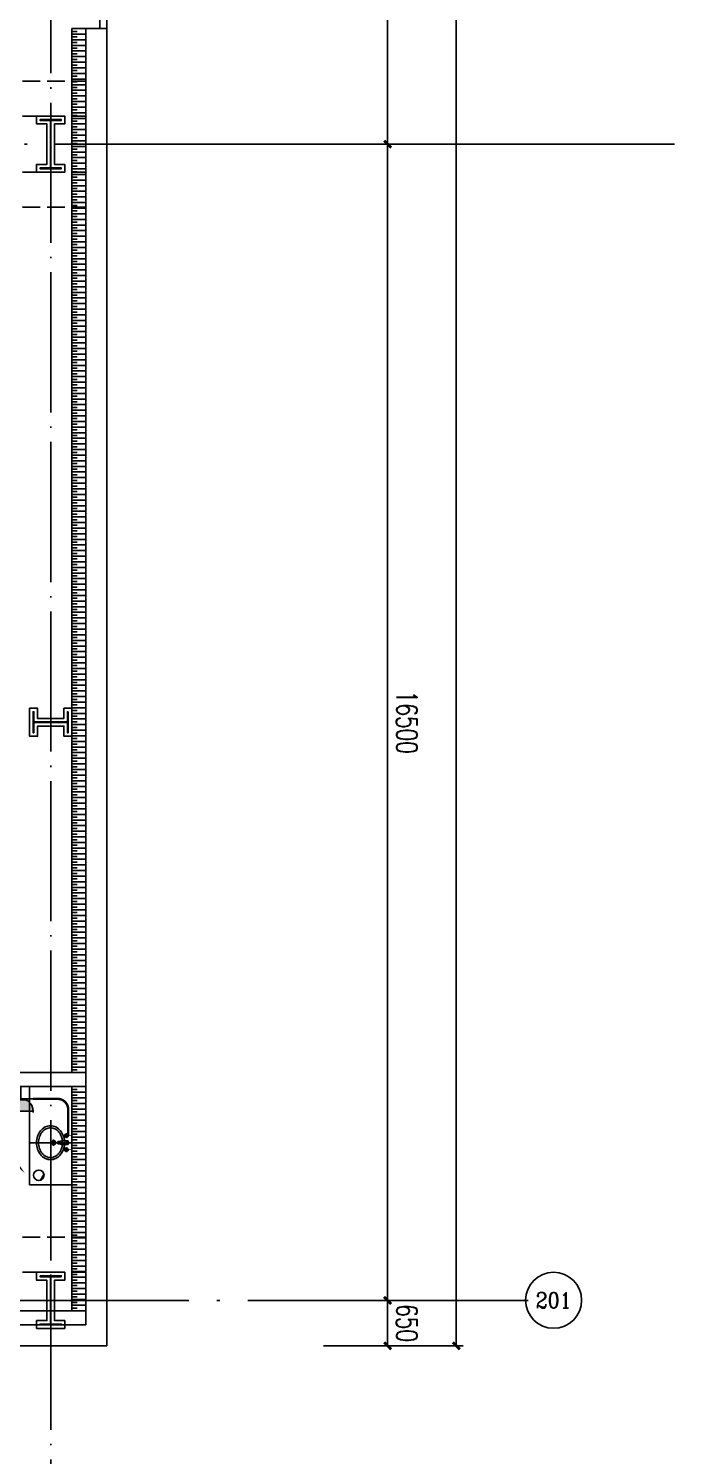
# Model space of a CAD drawing. Extents: x -1396510 to 1250330, y -1892470 to 1623980.
# Drawn here: x -129170 to -119950, y -801343 to -780980 of the extents above; entities that cross this region are included whole.
import ezdxf
from ezdxf.enums import TextEntityAlignment as Align

# ---------------------------------------------------------------- set-up
doc = ezdxf.new("R2010")
doc.units = 0
doc.header["$LTSCALE"] = 1000
doc.header["$MEASUREMENT"] = 0
for name, pattern in [('10平面$1$DOTE', [2.4200000000000004, 2, -0.2, 0.02, -0.2]), ('DASH', [0.35, 0.25, -0.1]), ('DOTE', [2.4200000000000004, 2, -0.2, 0.02, -0.2])]:
    doc.linetypes.add(name, pattern=pattern)
doc.layers.get('Defpoints').update_dxf_attribs({"color": 210})
for name, color, linetype in [('10平面$1$A-AXIS-DOTE', 14, '10平面$1$DOTE'), ('99平面图例外参$0$A-HATCH-2', 251, 'Continuous'), ('A-AXIS-D', 1, 'Continuous'), ('A-AXIS-DOTE', 14, 'DOTE'), ('A-AXIS-DP', 126, 'Continuous'), ('A-AXIS-SYMB', 3, 'Continuous'), ('A-HATCH-2', 251, 'Continuous'), ('A-HRAIL', 173, 'Continuous'), ('A-LIN-V', 9, 'Continuous'), ('A-TEXT', 61, 'Continuous'), ('A-WC', 223, 'Continuous'), ('A-WINDOW', 140, 'Continuous'), ('AS-COLN', 6, 'Continuous'), ('AS-WALL', 40, 'Continuous'), ('CURTWALL', 4, 'Continuous'), ('EQUIP-插座', 3, 'Continuous'), ('WIRE-照明', 1, 'Continuous'), ('建-门', 4, 'Continuous')]:
    doc.layers.add(name, color=color, linetype=linetype)
doc.layers.add('A-云线2', color=3, linetype='Continuous', plot=False)
doc.styles.add('_TCH_AXIS', font='COMPLEX', dxfattribs={"bigfont": 'GBCBIG'})
doc.styles.add('_TCH_DIM_T3', font='SIMPLEX', dxfattribs={"width": 0.7058823529411765, "bigfont": 'GBCBIG'})
doc.styles.add('_TCH_WINDOW', font='SIMPLEX', dxfattribs={"height": 3.5, "bigfont": 'GBCBIG'})
doc.styles.add('_TEL_ATTDEF', font='GBENOR', dxfattribs={"width": 0.8, "height": 3, "bigfont": 'GBCBIG'})
doc.styles.add('_TEL_DIM', font='SIMPLEX', dxfattribs={"width": 0.8, "height": 3.5, "bigfont": 'HZTXT'})
doc.styles.add('A-DIM_T3', font='SIMPLEX', dxfattribs={"width": 0.7058823529411765, "bigfont": 'GBCBIG'})
doc.dimstyles.new('_TCH_ARCH&&100', dxfattribs={"dimtxt": 297.5, "dimasz": 100, "dimexe": 100, "dimexo": 100, "dimgap": 126.25, "dimtad": 1, "dimdec": 0, "dimzin": 0, "dimdsep": 46, "dimtxsty": '_TCH_DIM_T3', "dimblk": 'ARCHTICK', "dimcen": 0.09, "dimclrt": 7, "dimazin": 2, "dimtfac": 1, "dimtdec": 0, "dimtix": 1, "dimtmove": 2, "dimatfit": 3, "dimfxl": 0, "dimtolj": 1, "dimtzin": 0, "dimarcsym": 0})
doc.dimstyles.new('A-DIM&&100', dxfattribs={"dimtxt": 297.5, "dimasz": 100, "dimexe": 100, "dimexo": 100, "dimgap": 126.25, "dimtad": 1, "dimdec": 0, "dimzin": 0, "dimdsep": 46, "dimtxsty": 'A-DIM_T3', "dimblk": 'ARCHTICK', "dimcen": 0.09, "dimclrt": 7, "dimazin": 2, "dimtfac": 1, "dimtdec": 0, "dimtix": 1, "dimtmove": 2, "dimatfit": 3, "dimfxl": 0, "dimtolj": 1, "dimtzin": 0, "dimarcsym": 0})

# ---------------------------------------------------------------- blocks, each defined once
blk = doc.blocks.new('_ArchTick')
at = {"color": 0, "linetype": 'ByBlock', "const_width": 0.4}
blk.add_lwpolyline([(-0.5, -0.5), (0.5, 0.5)], dxfattribs=at)
blk = doc.blocks.new('*D555')
at = {"layer": 'A-AXIS-D', "color": 0, "lineweight": -2, "transparency": 16777216}
for p, q in [((160194.1845321636, -49499.99999999977), (161210.0007330689, -49499.99999999977)), ((161110.0007330689, -49499.99999999977), (161110.0007330689, -65999.99999999953)), ((160194.1845321634, -65999.99999999953), (161210.0007330689, -65999.99999999953))]:
    blk.add_line(p, q, dxfattribs=at)
at = {"layer": 'Defpoints', "color": 0, "transparency": 16777216}
for p in [(160094.1845321636, -49499.99999999977), (160094.1845321634, -65999.99999999953), (161110.0007330689, -65999.99999999953)]:
    blk.add_point(p, dxfattribs=at)
at = {"layer": 'A-AXIS-D', "color": 0, "lineweight": -2, "transparency": 16777216, "xscale": 100, "yscale": 100, "zscale": 100}
for p, rotation in [((161110.0007330689, -49499.99999999977), 90), ((161110.0007330689, -65999.99999999953), 270)]:
    blk.add_blockref('_ArchTick', p, dxfattribs=dict(at, rotation=rotation))
at = {"layer": 'A-AXIS-D', "color": 7, "transparency": 16777216, "insert": (161385.0007330689, -57749.99999999965), "char_height": 297.5, "attachment_point": 5, "rotation": 270, "style": 'A-DIM_T3'}
blk.add_mtext('\\A1;16500', dxfattribs=at)
blk = doc.blocks.new('*D556')
at = {"layer": 'A-AXIS-D', "color": 0, "lineweight": -2, "transparency": 16777216}
for p, q in [((160194.1845321634, -65999.99999999953), (161210.0007330687, -65999.99999999953)), ((161110.0007330687, -65999.99999999953), (161110.0007330687, -82499.99999999953)), ((160194.1845321631, -82499.99999999953), (161210.0007330687, -82499.99999999953))]:
    blk.add_line(p, q, dxfattribs=at)
at = {"layer": 'Defpoints', "color": 0, "transparency": 16777216}
for p in [(160094.1845321634, -65999.99999999953), (160094.1845321631, -82499.99999999953), (161110.0007330687, -82499.99999999953)]:
    blk.add_point(p, dxfattribs=at)
at = {"layer": 'A-AXIS-D', "color": 0, "lineweight": -2, "transparency": 16777216, "xscale": 100, "yscale": 100, "zscale": 100}
for p, rotation in [((161110.0007330687, -65999.99999999953), 90), ((161110.0007330687, -82499.99999999953), 270)]:
    blk.add_blockref('_ArchTick', p, dxfattribs=dict(at, rotation=rotation))
at = {"layer": 'A-AXIS-D', "color": 7, "transparency": 16777216, "insert": (161385.0007330687, -74249.99999999953), "char_height": 297.5, "attachment_point": 5, "rotation": 270, "style": 'A-DIM_T3'}
blk.add_mtext('\\A1;16500', dxfattribs=at)
blk = doc.blocks.new('*D557')
at = {"layer": 'A-AXIS-D', "color": 0, "lineweight": -2, "transparency": 16777216}
for p, q in [((160194.1845321631, -82499.99999999953), (161210.0007330686, -82499.99999999953)), ((161110.0007330686, -82499.99999999953), (161110.0007330686, -83149.99999608798)), ((160194.1845321631, -83149.99999608798), (161210.0007330686, -83149.99999608798))]:
    blk.add_line(p, q, dxfattribs=at)
at = {"layer": 'Defpoints', "color": 0, "transparency": 16777216}
for p in [(160094.1845321631, -82499.99999999953), (160094.1845321631, -83149.99999608798), (161110.0007330686, -83149.99999608798)]:
    blk.add_point(p, dxfattribs=at)
at = {"layer": 'A-AXIS-D', "color": 0, "lineweight": -2, "transparency": 16777216, "xscale": 100, "yscale": 100, "zscale": 100}
for p, rotation in [((161110.0007330686, -82499.99999999953), 90), ((161110.0007330686, -83149.99999608798), 270)]:
    blk.add_blockref('_ArchTick', p, dxfattribs=dict(at, rotation=rotation))
at = {"layer": 'A-AXIS-D', "color": 7, "transparency": 16777216, "insert": (161385.0007330686, -82824.99999804376), "char_height": 297.5, "attachment_point": 5, "rotation": 270, "style": 'A-DIM_T3'}
blk.add_mtext('\\A1;650', dxfattribs=at)
blk = doc.blocks.new('清洁间')
at = {"layer": 'A-AXIS-DOTE', "color": 0, "linetype": 'DASH'}
blk.add_lwpolyline([(2044570.960510334, 1694019.783519612), (2045330.960510334, 1694019.783519612)], dxfattribs=at)
at = {"layer": 'A-WC', "color": 0}
for points in [[(2045106.132982434, 1693769.783519275), (2045106.132982434, 1694269.783519275), (2044606.132982434, 1694269.783519275), (2044606.132982434, 1693769.783519275)], [(2045056.132982434, 1693819.783519275), (2045056.132982434, 1694219.783519275), (2044656.132982434, 1694219.783519275), (2044656.132982434, 1693819.783519275)]]:
    blk.add_lwpolyline(points, close=True, dxfattribs=at)
for points in [[(2044827.848711186, 1694048.067790522), (2044656.132982434, 1694219.783519275)], [(2044884.417253681, 1694048.067790522), (2045056.132982434, 1694219.783519275)], [(2044656.132982434, 1693819.783519275), (2044827.848711186, 1693991.499248027)], [(2045056.132982434, 1693819.783519275), (2044884.417253681, 1693991.499248027)]]:
    blk.add_lwpolyline(points, dxfattribs=at)
blk.add_circle((2044856.132982434, 1694019.783519275), 40.00000000000001, dxfattribs=at)
blk = doc.blocks.new('厕卫')
at = {"layer": 'A-AXIS-DOTE', "color": 0, "linetype": 'DASH'}
blk.add_line((50, -823.114372253418), (50, 271.885627746582), dxfattribs=at)
at = {"layer": 'A-WC', "color": 0}
for p, q in [((-59.78343963623047, -40), (-59.78343963623047, -469.6564288139343)), ((149.7834396362305, -30), (-49.78343963623047, -30)), ((159.7834396362305, -469.6564288139343), (159.7834396362305, -40)), ((189.7834396362305, -469.6564288139343), (-89.78343963623047, -469.6564288139343)), ((350, -1097.23339176178), (-169.6152420043945, -1397.23339176178))]:
    blk.add_line(p, q, dxfattribs=at)
blk.add_lwpolyline([(-400, 202.7666082382202), (-400, -1097.23339176178), (500, -1097.23339176178), (500, 202.7666082382202)], close=True, dxfattribs=at)
blk.add_lwpolyline([(189.7834396362305, -40, 0.4142135623730951), (149.7834396362305, 0), (-49.78343963623047, 0, 0.4142135623730951), (-89.78343963623047, -40), (-89.78343963623047, -479.6564288139343, 0.4142135623730951), (20.21656036376953, -589.6564288139343), (79.78343963623047, -589.6564288139343, 0.4142135623730903), (189.7834396362305, -479.6564288139343)], format="xyb", close=True, dxfattribs=at)
blk.add_circle((50, -358.6146011352539), 20, dxfattribs=at)
for centre, radius, start, end in [((-49.78343963623047, -40), 10, 90, 180), ((149.7834396362305, -40), 10, 0, 90), ((350, -1097.23339176178), 599.9999999999995, 180, 209.9998831151044)]:
    blk.add_arc(centre, radius, start, end, dxfattribs=at)
for p in [(50, 0), (50, -358.6146011352539)]:
    blk.add_point(p, dxfattribs=at)
blk = doc.blocks.new('$lvtry$00000224')
at = {"color": 0}
for p, q in [((-362.5000001189765, -1.369509844441253e-06), (-362.5000001189765, -300.0000013695098)), ((-337.5000001189765, -1.369509845972061e-06), (-362.5000001189765, -1.369509844441253e-06)), ((-337.5000001189765, -1.369509845972061e-06), (-337.5000001189765, -300.0000013695098)), ((337.4999998810235, -1.369509844441253e-06), (337.4999998810235, -300.0000013695098)), ((362.4999998810235, -1.369509845972061e-06), (337.4999998810235, -1.369509844441253e-06)), ((362.4999998810235, -1.369509845972061e-06), (362.4999998810235, -300.0000013695098)), ((-337.5000001189765, -300.0000013695098), (-362.5000001189765, -300.0000013695098)), ((362.4999998810235, -300.0000013695098), (337.4999998810235, -300.0000013695098))]:
    blk.add_line(p, q, dxfattribs=at)
at = {"color": 0, "elevation": 1e-08}
blk.add_lwpolyline([(-205, -130.6921668672003), (-205, 0), (205, 0), (205, -130.6921668676659, 0.2680681872429386), (50.76696929242462, -263.4628327437676, -0.3177651244820785), (-5.727633833885193e-08, -299.6467267489061, -0.3177651238976431), (-50.76696929195896, -263.4628327442333, 0.2680681872434905)], format="xyb", close=True, dxfattribs=at)
at = {"color": 0}
blk.add_circle((0, -181.622158779297, 1e-08), 20, dxfattribs=at)
for centre, radius, start, end in [((-152.1659696591087, -115.0054347957484, 1e-08), 10, 114.1083874687021, 248.1393961379835), ((5.09339536074549, -466.4251228258945, 1e-08), 395.0016948295107, 66.66751465096227, 114.1083874687021), ((-242.8073158459738, -340.9316236418672, 1e-08), 233.4306809856922, 19.26394190434416, 68.13939613798351), ((242.8073158459738, -340.9316236418672, 1e-08), 233.4306809856917, 110.4941076083355, 160.7360580956559), ((157.579544424545, -112.9081085743383, 1e-08), 10, 290.4941076083355, 66.66751465096227), ((0.2095041857101023, -256, 1e-08), 23.99999999999859, 199.2639419043441, 269.499839251993), ((-0.2095041857101023, -256, 1e-08), 24.00000000000079, 270.500160748007, 340.7360580956558)]:
    blk.add_arc(centre, radius, start, end, dxfattribs=at)
blk.add_point((0, -181.622158779297, 1e-08), dxfattribs=at)
at = {"layer": 'A-AXIS-DOTE', "color": 0}
blk.add_lwpolyline([(-1.327134668827057e-07, 152.6724720913917), (-1.327134668827057e-07, -367.3275279086083)], dxfattribs=at)
blk = doc.blocks.new('小便器')
at = {"layer": 'A-WC', "color": 8, "xscale": -1, "rotation": 89.99999999999999}
blk.add_blockref('$lvtry$00000224', (2044606.132980346, 1695653.609367371), dxfattribs=at)
blk = doc.blocks.new('45345')
at = {"layer": 'A-WC'}
h = blk.add_hatch(dxfattribs=at)
h.set_pattern_fill('ANSI31', color=0, scale=10, angle=7.69694232914171e-13)
h.set_pattern_definition([(30.00000000072439, (40598742844.53468, 3385776346.450553), (-7.937500000173811, 13.74815328497761), [])])
edge = h.paths.add_edge_path()
edge.add_arc((40598742441.34776, 3385774511.717568), 50, 0, 360)
at = {"layer": 'A-WC', "color": 0}
blk.add_circle((40598742441.34776, 3385774511.717568), 50, dxfattribs=at)
blk = doc.blocks.new('343243')
at = {"layer": '10平面$1$A-AXIS-DOTE', "color": 0}
blk.add_lwpolyline([(-137039.1845359175, 783549.9999155595), (-137039.1845291465, 784209.9999155595)], dxfattribs=at)
at = {"layer": 'A-WC', "color": 0}
for p, q in [((-137084.2437445717, 783874.9999160218), (-136994.125320595, 783874.9999150973)), ((-137070.6291553337, 783706.5430113167), (-137055.8879810546, 783814.2154559261)), ((-137064.1845347106, 783667.647857158), (-137055.8879810546, 783814.2154559261)), ((-137056.3608064828, 783804.1132499352), (-137022.0082601383, 783804.1132495828)), ((-137055.8879810546, 783814.2154559261), (-137022.4810853592, 783814.2154555834)), ((-137039.1845330456, 783829.9407035712), (-137039.1845321211, 783920.0591275479)), ((-137014.1845347106, 783667.6478566449), (-137022.4810853592, 783814.2154555834)), ((-137007.7399132893, 783706.5430106715), (-137022.4810853592, 783814.2154555834)), ((-137175.6989661359, 783693.99991696), (-137102.6701027446, 783693.9999162109)), ((-137139.1845348148, 783657.4854848898), (-137139.1845340656, 783730.5143482811)), ((-137064.1845347106, 783667.647857158), (-137070.6291553337, 783706.5430113167)), ((-137064.1845347106, 783667.647857158), (-137014.1845347106, 783667.6478566449)), ((-137063.069927619, 783687.3385976467), (-137015.2991413982, 783687.3385971566)), ((-137014.1845347106, 783667.6478566449), (-137007.7399132893, 783706.5430106715)), ((-136975.6989661359, 783693.9999149082), (-136902.6701027446, 783693.9999141591)), ((-136939.1845348148, 783657.485482838), (-136939.1845340656, 783730.5143462293))]:
    blk.add_line(p, q, dxfattribs=at)
for points in [[(-137068.5861527328, 783721.4655052931, -0.05503366445282638), (-137132.052788923, 783734.964308203, -0.0888493983857469), (-137208.3990421116, 783776.3516643569, -0.1049875008758899), (-137263.2745701811, 783843.1668952166, -0.1201703710503755), (-137282.0112499413, 783919.9999180507, -0.120170371050088), (-137263.2745686047, 783996.8329405003, -0.1049875008761855), (-137208.3990391642, 784063.6481702342, -0.08884939838595049), (-137132.0527851261, 784105.0355248217, -0.08005155327522542), (-137039.1845300698, 784119.9999155595, -0.08005155327514211)], [(-137064.5138742414, 783751.2102306456, -0.05606644776381915), (-137122.6293239315, 783763.445851482, -0.08884939838590888), (-137189.6757487428, 783799.7917643017, -0.1049875008761085), (-137236.6424184022, 783856.9773438561, -0.1201703710500949), (-137252.0112499413, 783919.9999177429, -0.1201703710501435), (-137236.642417109, 783983.0224913144, -0.1049875008761313), (-137189.6757462764, 784040.2080699052, -0.08884939838588762), (-137122.6293207193, 784076.5539813492, -0.08005155327528395), (-137039.1845303776, 784089.9999155595, -0.08005155327526944)], [(-137039.1845300698, 784119.9999155595, -0.08005155327514211), (-136946.3162753206, 784105.0355229162, -0.08884939838606445), (-136869.9700221316, 784063.6481667622, -0.1049875008760499), (-136815.0944940622, 783996.8329359024, -0.120170371050193), (-136796.357814302, 783919.9999130684, -0.1201703710501875), (-136815.0944956387, 783843.1668906187, -0.1049875008760622), (-136869.9700250791, 783776.3516608849, -0.08884939838584911), (-136946.316279117, 783734.9643062975, -0.05503366445274368), (-137009.7829155841, 783721.4655046898, -0.0800515532754416)], [(-137039.1845303776, 784089.9999155595, -0.08005155327526944), (-136955.7397403118, 784076.5539796371, -0.0888493983858896), (-136888.6933155005, 784040.2080668174, -0.1049875008761153), (-136841.7266458411, 783983.022487263, -0.1201703710501367), (-136826.357814302, 783919.9999133762, -0.1201703710501367), (-136841.7266471343, 783856.9773398046, -0.1049875008761155), (-136888.6933179669, 783799.7917612139, -0.08884939838591054), (-136955.7397435241, 783763.4458497699, -0.05606644776380701), (-137013.8551934652, 783751.2102301259, -0.08005155327530532)]]:
    blk.add_lwpolyline(points, format="xyb", dxfattribs=at)
for centre, radius in [((-137039.1845325833, 783874.9999155595), 30), ((-137039.1845325833, 783874.9999155595), 20), ((-137139.1845344402, 783693.9999165855), 25), ((-137139.1845344402, 783693.9999165855), 15), ((-136939.1845344402, 783693.9999145336), 25), ((-136939.1845344402, 783693.9999145336), 15)]:
    blk.add_circle(centre, radius, dxfattribs=at)
for centre, start, end in [((-137040.368334685, 783694.7285667062), 80.52522821089455, 279.4747706136177), ((-137038.0007341804, 783694.7285666818), 260.5252282108945, 99.47477061338024)]:
    blk.add_arc(centre, 7.191400878313289, start, end, dxfattribs=at)
blk = doc.blocks.new('*U14')
at = {"color": 0}
blk.add_lwpolyline([(500, 0), (499.9999999999999, 1000), (459.9999999999999, 1000), (460, 0)], close=True, dxfattribs=at)
blk.add_arc((500, 0), 1000, 90, 180, dxfattribs=at)
blk = doc.blocks.new('*U13')
at = {"color": 0, "xscale": 0.001, "yscale": 0.001, "zscale": 0.001}
blk.add_blockref('*U14', (0, 0), dxfattribs=at)
blk = doc.blocks.new('*U16')
at = {"color": 0}
blk.add_lwpolyline([(400, 0), (399.9999999999999, 800), (359.9999999999999, 800), (360, 0)], close=True, dxfattribs=at)
blk.add_arc((400, 0), 800, 90, 180, dxfattribs=at)
blk = doc.blocks.new('*U15')
at = {"color": 0, "xscale": 0.00125, "yscale": 0.00125, "zscale": 0.00125}
blk.add_blockref('*U16', (0, 0), dxfattribs=at)
blk = doc.blocks.new('G$CA7A27C8F')
at = {"layer": 'A-AXIS-DOTE', "color": 8}
blk.add_lwpolyline([(2222.231308657676, -4362.886692044791), (1702.231308657676, -4362.886692044907)], dxfattribs=at)
at = {"layer": 'A-AXIS-SYMB', "color": 8}
for points in [[(-426.2496871948242, 1047.113311767578, 0, 0, 0), (103.7503128051758, 1517.113311767578, 0, 64.00000000000001, 0), (-75.81472563242, 1357.876390888955, 0, 0, 0)], [(1309.565780897043, -1862.886688232422, 0, 0, 0), (1839.565780897043, -1392.886688232422, 0, 64.00000000000001, 0), (1660.000742459447, -1552.123609111045, 0, 0, 0)], [(363.7503128051758, -3082.886688232422, 0, 0, 0), (979.5657808970427, -3472.886688232422, 0, 64.00000000000001, 0), (776.8067526002984, -3344.478057509405, 0, 0, 0)]]:
    blk.add_lwpolyline(points, format="xyseb", dxfattribs=at)
at = {"layer": 'A-LIN-V', "color": 8}
blk.add_line((2069.565788269159, 2187.11330986247), (-1130.434211730841, 2187.113309860972), dxfattribs=at)
at = {"layer": 'A-WC', "color": 8}
for p, q in [((1469.585966636543, -3912.886690138839), (1469.560478822328, -2412.883340159431)), ((2069.558835196891, -4700.386692031054), (1769.558835196891, -4700.38669203117)), ((1769.558835196891, -4700.38669203117), (1769.558835196891, -4725.38669203117)), ((2069.558835196891, -4725.386692031054), (1769.558835196891, -4725.38669203117))]:
    blk.add_line(p, q, dxfattribs=at)
at = {"layer": 'A-WC'}
blk.add_line((2069.558835196891, -4700.386692031054), (2069.558835196891, -4725.386692031054), dxfattribs=at)
at = {"layer": 'A-WC', "color": 8}
blk.add_lwpolyline([(-1130.434211730957, 1587.113309862791), (269.5657882689266, 1587.132366135484), (269.5657882688101, 2187.113309861859), (269.5657882688101, 2187.113309861859)], dxfattribs=at)
at = {"layer": 'A-WC', "color": 8, "elevation": 1e-08}
blk.add_lwpolyline([(1938.866669699084, -4567.886691912077), (2069.558836566284, -4567.886691912077), (2069.558836566168, -4157.886691912077), (1938.866669698502, -4157.886691912077, -0.2680681872429386), (1806.096003822517, -4312.119722619769, 0.3177651244820785), (1769.912109817378, -4362.88669196947, 0.3177651238976431), (1806.096003822051, -4413.653661204153, -0.2680681872434905)], format="xyb", close=True, dxfattribs=at)
at = {"layer": 'A-WC', "color": 8}
blk.add_circle((1887.936677786987, -4362.886691912077, 1e-08), 20, dxfattribs=at)
for centre, radius, start, end in [((1728.627212924301, -4120.07937606622, 1e-08), 233.4306809856917, 289.2639419035189, 339.5058923854243), ((1956.650727991946, -4205.307147487532, 1e-08), 10, 23.3324853471615, 159.5058923854243), ((1603.13371374039, -4357.793296551448, 1e-08), 395.0016948295107, 335.8916125320589, 23.3324853471615), ((1813.558836566284, -4363.096196097904, 1e-08), 24.00000000000079, 109.263941903519, 179.4998392519348), ((1813.558836566284, -4362.677187726484, 1e-08), 23.99999999999859, 180.5001607480652, 250.736058096481), ((1728.627212924417, -4605.694007758168, 1e-08), 233.4306809856922, 21.86060386124268, 70.73605809648107), ((1954.553401770536, -4515.052661571186, 1e-08), 10, 201.8606038612427, 335.8916125320589)]:
    blk.add_arc(centre, radius, start, end, dxfattribs=at)
blk.add_point((1887.936677786987, -4362.886691912077, 1e-08), dxfattribs=at)
at = {"layer": 'AS-WALL'}
for p, q in [((-1330.434211730957, 2387.113311745796), (-1330.434211730595, -562.8866901398068)), ((-1130.434211730957, 2387.113311745808), (-1330.434211730957, 2387.113311745796)), ((-1130.434211730957, 2387.113311745808), (-1130.43421173062, -362.8866901397342)), ((2069.565788269043, 2387.113311745106), (2069.565788269156, -362.8866901385288)), ((2269.565788269043, 2387.11331174511), (2069.565788269043, 2387.113311745106)), ((2269.565788269043, 2387.11331174511), (2269.565788269159, -462.8866901386064)), ((-830.4342117309935, -362.8866901396251), (-1130.43421173062, -362.8866901397342)), ((-830.4342117309205, -562.8866901396248), (-830.4342117309935, -362.8866901396251)), ((369.5657882692394, -362.8866901391885), (169.5657882690066, -362.8866901392612)), ((169.5657882690066, -362.8866901392612), (169.5657882690793, -562.886690139261)), ((2069.565788269156, -362.8866901385288), (369.565788269237, -362.8866901391885)), ((-1330.434211730595, -562.8866901398068), (-830.4342117309205, -562.8866901396248)), ((169.5657882690793, -562.886690139261), (269.5657882692759, -562.8866901392246)), ((269.5657882692759, -562.8866901392246), (269.5657882692759, -1012.886690139072)), ((469.5657882692756, -1012.886690139072), (469.5657882692756, -562.8866901391494)), ((2069.565788269166, -562.8866901385286), (469.5657882692756, -562.8866901391494)), ((2069.565788269166, -562.8866901385286), (2069.565788269269, -2212.886690138645)), ((2269.565788269159, -462.8866901384899), (2269.565788269276, -2312.886690138606)), ((269.5657882692759, -1012.886690139072), (469.5657882692756, -1012.886690139072)), ((469.5657882692757, -1812.886690139072), (269.5657882692759, -1812.886690139072)), ((269.5657882692759, -1812.886690139072), (269.5657882692759, -2212.886690139341)), ((469.5657882692757, -2212.886690139266), (469.5657882692757, -1812.886690139072)), ((-1330.434211730724, -2212.886690139923), (-1330.434211730724, -3962.886692041531)), ((-830.4342117307602, -2212.886690139741), (-1330.434211730724, -2212.886690139923)), ((-830.4342117306874, -2412.886690139741), (-830.4342117307602, -2212.886690139741)), ((269.5657882692759, -2212.886690139341), (169.5657882692395, -2212.886690139378)), ((169.5657882692395, -2212.886690139378), (169.5657882693123, -2412.886690139378)), ((2069.565788269269, -2212.886690138645), (469.5657882692757, -2212.886690139266)), ((-1130.434211730724, -2412.886690139851), (-1130.434211730724, -3912.886692041497)), ((-1130.434211730724, -2412.886690139851), (-830.4342117306874, -2412.886690139741)), ((169.5657882693123, -2412.886690139378), (369.5657882693122, -2412.886690139305)), ((2069.565788269167, -2412.886690138645), (369.5657882693146, -2412.886690139305)), ((2069.565788269167, -2412.886690138645), (2069.565788269273, -3912.886692041564)), ((2269.565788269159, -2312.886690138606), (2269.565788269276, -3962.886692041531)), ((-1330.434211730724, -3962.886692041531), (-1330.434211730724, -7212.886692047624)), ((169.5657882678611, -3912.886692041036), (-1130.434211730724, -3912.886692041497)), ((169.5657882678965, -4012.886692041036), (-1130.434211730724, -4012.886692041496)), ((-1130.434211730724, -4012.886692041496), (-1130.434211730724, -7012.886692047547)), ((169.5657882678965, -4012.886692041036), (169.5657882678611, -3912.886692041036)), ((2069.565788269273, -3912.886692041564), (1469.567178525713, -3912.886692041764)), ((1469.567178525746, -4012.886692041764), (1469.567178525713, -3912.886692041764)), ((2069.565788269278, -4012.886692041563), (1469.567178525746, -4012.886692041764)), ((2069.565788269278, -4012.886692041563), (2069.565788269389, -7012.886692046342)), ((2269.565788269276, -3962.886692041531), (2269.565788269396, -7212.886692046269)), ((2069.565788269389, -7012.886692046342), (-1130.434211730724, -7012.886692047547)), ((2269.565788269396, -7212.886692046269), (-1330.434211730724, -7212.886692047624))]:
    blk.add_line(p, q, dxfattribs=at)
at = {"layer": '建-门'}
for p, q in [((169.5657882690066, -362.8866901392612), (-830.4342117309934, -362.8866901396249)), ((469.5657882692758, -1012.886690139072), (469.5657882692756, -1812.886690139072)), ((169.5657882693122, -2412.886690139378), (-830.4342117306878, -2412.886690139741))]:
    blk.add_line(p, q, dxfattribs=at)
at = {"color": 8}
for name, p, rotation in [('厕卫', (1865.893075353233, 1037.293541909545), 270), ('厕卫', (1865.893075353117, 137.2935419095447), 270), ('厕卫', (-927.667603493901, -4512.886692039785), 90), ('小便器', (2046675.691816469, 1690590.722675994), 180), ('厕卫', (-927.6676034936681, -5412.886692039785), 90), ('小便器', (2046675.69181647, 1689890.722675993), 180), ('厕卫', (-927.6676034934353, -6312.886692039669), 90), ('小便器', (2046675.69181647, 1689190.722675993), 180)]:
    blk.add_blockref(name, p, dxfattribs=dict(at, rotation=rotation))
at = {"layer": 'A-HRAIL', "color": 8, "rotation": 180}
blk.add_blockref('清洁间', (2046675.698791505, 1693206.896848202), dxfattribs=at)
at = {"layer": 'A-LIN-V', "color": 8, "xscale": -1.5, "yscale": 1.5, "zscale": 1.5}
for p in [(60898113796.5004, -5078660050.292404), (60898115621.07091, -5078662966.917957), (60898115231.50041, -5078665547.58466)]:
    blk.add_blockref('45345', p, dxfattribs=at)
at = {"layer": 'A-WINDOW', "color": 8}
for p, rotation in [((-137369.6187464414, 785804.7611686691), 180), ((785699.5722886986, 133876.2995207682), 90)]:
    blk.add_blockref('343243', p, dxfattribs=dict(at, rotation=rotation))
at = {"layer": '建-门'}
for name, p, xscale, yscale, zscale, rotation in [('*U13', (-330.434211730957, -462.8866901394431), 1000, -1000, 199.9999999999999, 180.0000000000208), ('*U15', (369.5657882692758, -1412.886690139072), 800, -800, 199.9999999999998, 270), ('*U13', (-330.4342117307242, -2312.88669013956), 1000, 1000, 200, 180.0000000000208)]:
    blk.add_blockref(name, p, dxfattribs=dict(at, xscale=xscale, yscale=yscale, zscale=zscale, rotation=rotation))
at = {"layer": 'A-TEXT', "color": 8, "style": '_TCH_WINDOW'}
for s, p in [('女卫', (-371.5466664809501, 733.3325865268707)), ('清洁间', (1027.988727568183, -1514.808425423806)), ('男卫', (191.0177637401503, -2836.155645797728))]:
    blk.add_text(s, height=231.4893617021278, dxfattribs=at).set_placement(p)
blk = doc.blocks.new('nt66')
at = {"layer": 'A-HATCH-2', "color": 8}
blk.add_lwpolyline([(-195839.9992261842, 766869.9996079458), (-195439.9992261842, 766869.9996079458), (-195439.9992261842, 766757.9996079458), (-195585.9992261842, 766757.9996079458), (-195585.9992261842, 766181.9996079458), (-195439.9992261842, 766181.9996079458), (-195439.9992261842, 766069.9996079458), (-195839.9992261842, 766069.9996079458), (-195839.9992261842, 766181.9996079458), (-195693.9992261842, 766181.9996079458), (-195693.9992261842, 766757.9996079458), (-195839.9992261842, 766757.9996079458)], close=True, dxfattribs=at)
at = {"layer": 'AS-COLN'}
blk.add_lwpolyline([(-195789.9992261842, 766819.9996079458), (-195489.9992261842, 766819.9996079458), (-195489.9992261842, 766807.9996079458), (-195635.9992261842, 766807.9996079458), (-195635.9992261842, 766131.9996079458), (-195489.9992261842, 766131.9996079458), (-195489.9992261842, 766119.9996079458), (-195789.9992261842, 766119.9996079458), (-195789.9992261842, 766131.9996079458), (-195643.9992261842, 766131.9996079458), (-195643.9992261842, 766807.9996079458), (-195789.9992261842, 766807.9996079458)], close=True, dxfattribs=at)
blk = doc.blocks.new('342343243')
at = {"layer": 'A-AXIS-DP', "color": 5}
blk.add_lwpolyline([(-155704.1845301406, 832069.9999961851), (-155404.1845301406, 832069.9999961851), (-155404.1845301406, 832057.9999961851), (-155550.1845301406, 832057.9999961851), (-155550.1845301406, 831581.9999961851), (-155404.1845301406, 831581.9999961851), (-155404.1845301406, 831569.9999961851), (-155704.1845301406, 831569.9999961851), (-155704.1845301406, 831581.9999961851), (-155558.1845301406, 831581.9999961851), (-155558.1845301406, 832057.9999961851), (-155704.1845301406, 832057.9999961851), (-155704.1845301406, 832069.9999961851)], close=True, dxfattribs=at)
at = {"layer": 'A-HATCH-2'}
blk.add_lwpolyline([(-155754.1845301406, 832119.9999961851), (-155354.1845301406, 832119.9999961851), (-155354.1845301406, 832007.9999961851), (-155500.1845301406, 832007.9999961851), (-155500.1845301406, 831631.9999961851), (-155354.1845301406, 831631.9999961851), (-155354.1845301406, 831519.9999961851), (-155754.1845301406, 831519.9999961851), (-155754.1845301406, 831631.9999961851), (-155608.1845301406, 831631.9999961851), (-155608.1845301406, 832007.9999961851), (-155754.1845301406, 832007.9999961851)], close=True, dxfattribs=at)
blk = doc.blocks.new('33333')
for p in [(66785.81547572014, -109900.0000038168), (66785.81547572005, -126400.0000038166)]:
    blk.add_blockref('nt66', p)
at = {"layer": 'A-AXIS-DP', "rotation": 270}
blk.add_blockref('342343243', (-960674.1845280936, 492765.8154660432), dxfattribs=at)
blk = doc.blocks.new('w42343')
at = {"layer": 'A-HATCH-2', "color": 8, "linetype": 'DASH'}
for p, q in [((-263654.1845247769, 657470.0003759356), (-128354.1845264263, 657470.0003949691)), ((-263654.1845247769, 656970.0003759356), (-128354.184526356, 656970.0003949691)), ((-263654.1845247769, 656169.9996164318), (-128354.184526356, 656169.9995973982)), ((-263654.1845247769, 655669.9996164318), (-128354.1845264263, 655669.9995973982)), ((-263654.1845247769, 640970.0003759358), (-128354.1845264263, 640970.0003949694)), ((-263654.1845247769, 640470.0003759358), (-128354.184526356, 640470.0003949694))]:
    blk.add_line(p, q, dxfattribs=at)
blk = doc.blocks.new('*D5786')
at = {"layer": 'A-AXIS-D', "color": 0, "lineweight": -2, "transparency": 16777216}
for p, q in [((160294.1845321635, 650.0000030361114), (162189.6748818062, 650.0000030361108)), ((162089.6748818062, 650.0000030361108), (162089.6748818062, -83149.99999608798)), ((160294.1845321631, -83149.99999608798), (162189.6748818062, -83149.99999608798))]:
    blk.add_line(p, q, dxfattribs=at)
at = {"layer": 'Defpoints', "color": 0, "transparency": 16777216}
for p in [(160194.1845321635, 650.0000030361114), (160194.1845321631, -83149.99999608798), (162089.6748818062, -83149.99999608798)]:
    blk.add_point(p, dxfattribs=at)
at = {"layer": 'A-AXIS-D', "color": 0, "lineweight": -2, "transparency": 16777216, "xscale": 100, "yscale": 100, "zscale": 100}
for p, rotation in [((162089.6748818062, 650.0000030361108), 90), ((162089.6748818062, -83149.99999608798), 270)]:
    blk.add_blockref('_ArchTick', p, dxfattribs=dict(at, rotation=rotation))
at = {"layer": 'A-AXIS-D', "color": 7, "transparency": 16777216, "insert": (162364.6748818062, -41249.99999652594), "char_height": 297.5, "attachment_point": 5, "rotation": 270.00000000000153, "style": '_TCH_DIM_T3'}
blk.add_mtext('\\A1;83800', dxfattribs=at)
blk = doc.blocks.new('99平面图例外参$0$$LinePat$填挖边坡')
at = {"color": 0}
for p, q in [((0, 0), (0, -1500)), ((300, 0), (300, -600))]:
    blk.add_line(p, q, dxfattribs=at)
at = {"layer": 'Defpoints', "color": 0}
blk.add_point((600, 0), dxfattribs=at)
blk = doc.blocks.new('$equip$00001764')
for p, q in [((-0.5, 1.049999999999272), (-0.5, 1)), ((-0.5, 1), (0.5, 1)), ((0.5, 1.049999999999272), (0.5, 1)), ((0.5, 0.5), (-0.5, 0.5)), ((0, 0.5), (0, 0))]:
    blk.add_line(p, q)
blk.add_arc((0, 1), 0.500000000000025, 180, 0)
for p in [(-0.5, 0.5), (0, 0), (0.5, 0.5)]:
    blk.add_point(p)
for points in [[(0.4330127018911298, 0.75), (-0.4330127018911298, 0.75), (0.5, 1), (-0.5, 1)], [(0.25, 0.5669872981052322), (-0.25, 0.5669872981052322), (0.4330127018911298, 0.75), (-0.4330127018911298, 0.75)], [(0, 0.5), (0, 0.5), (0.25, 0.5669872981052322), (-0.25, 0.5669872981052322)]]:
    blk.add_solid(points)
at = {"color": 7, "style": '_TEL_DIM'}
blk.add_attdef('$TEXT$', text='', height=0.4, dxfattribs=at).set_placement((0.3030595533709857, 0.2110205339395179), align=Align.MIDDLE_CENTER)
at = {"color": 7, "style": '_TEL_DIM', "flags": 1}
blk.add_attdef('A', text='', height=2e-05, dxfattribs=at).set_placement((0, 0), align=Align.MIDDLE_CENTER)
blk = doc.blocks.new('世赫2#厂房一层0821')
at = {"layer": 'A-AXIS-D'}
blk.add_circle((163479.2820549889, -82498.86731303495), 400, dxfattribs=at)
at = {"layer": 'A-AXIS-DOTE', "color": 8}
blk.add_line((156300.0000002569, -89188.86730921874), (156300.0000002572, 6366.132690781262), dxfattribs=at)
at = {"layer": 'A-AXIS-DOTE', "color": 8, "ltscale": 2}
for p, q in [((165204.1845321656, -65999.99999999988), (-11095.81546783436, -65999.9999999993)), ((163114.1845321656, -82500), (-11095.81546783436, -82499.99999999907))]:
    blk.add_line(p, q, dxfattribs=at)
at = {"layer": 'A-LIN-V'}
for p, q in [((156600.0000029327, -79250.00000051386), (156600.0000029451, -64349.99999998033)), ((156800.0000059222, -64349.99999998033), (156600.0000029451, -64349.99999998033)), ((156600.0000029301, -82650.00001941225), (156599.9999980881, -79450.00000051397))]:
    blk.add_line(p, q, dxfattribs=at)
at = {"layer": 'AS-WALL'}
for p, q in [((156800.0000059222, -64349.99999998031), (156800.0000034941, -82850.0000014637)), ((157100.0000059222, -64350), (156800.0000059222, -64349.99999998031)), ((157100.0000059222, -64350), (157100.000003494, -82850.00000149837)), ((156800.0000034941, -82850.0000014637), (151750.0000109359, -82850.00000090533)), ((157100.0000155409, -82850.00000149687), (157100.000003494, -82850.00000149837)), ((157100.0000155076, -83150.00000149687), (157100.0000155409, -82850.00000149687)), ((151750.0000109028, -83150.00000090501), (156950.0000034578, -83150.00000148022)), ((157100.0000155076, -83150.00000149687), (156950.0000034578, -83150.00000148022))]:
    blk.add_line(p, q, dxfattribs=at)
at = {"layer": 'CURTWALL'}
for p, q in [((157000.0000155088, -41399.99999994948), (157000.0000094029, -64349.99999998731)), ((157100.0000155088, -41399.99999994948), (157100.0000094029, -64349.99999998731)), ((157100.0000094029, -64349.99999998731), (156800.0000094029, -64349.9999999607))]:
    blk.add_line(p, q, dxfattribs=at)
at = {"color": 8, "rotation": 270}
blk.add_blockref('G$CA7A27C8F', (154412.8866882271, -80580.43421224481), dxfattribs=at)
at = {"layer": '99平面图例外参$0$A-HATCH-2', "color": 203, "yscale": 0.1333333333333333, "zscale": 0.1333333333333333}
for p, xscale, rotation in [((156600.0000033875, -64349.99999998033), -0.1335125448076481, 89.99999999825124), ((156600.0000033851, -64430.10752686491), -0.1335125448076481, 89.99999999825124), ((156600.0000033826, -64510.2150537495), -0.1335125448076481, 89.99999999825124), ((156600.0000033802, -64590.32258063409), -0.1335125448076481, 89.99999999825124), ((156600.0000033777, -64670.43010751868), -0.1335125448076481, 89.99999999825124), ((156600.0000033753, -64750.53763440327), -0.1335125448076481, 89.99999999825124), ((156600.0000033728, -64830.64516128786), -0.1335125448076481, 89.99999999825124), ((156600.0000033704, -64910.75268817245), -0.1335125448076481, 89.99999999825124), ((156600.000003368, -64990.86021505704), -0.1335125448076481, 89.99999999825124), ((156600.0000033655, -65070.96774194163), -0.1335125448076481, 89.99999999825124), ((156600.0000033631, -65151.07526882621), -0.1335125448076481, 89.99999999825124), ((156600.0000033606, -65231.1827957108), -0.1335125448076481, 89.99999999825124), ((156600.0000033582, -65311.29032259539), -0.1335125448076481, 89.99999999825124), ((156600.0000033557, -65391.39784947998), -0.1335125448076481, 89.99999999825124), ((156600.0000033533, -65471.50537636457), -0.1335125448076481, 89.99999999825124), ((156600.0000033508, -65551.61290324916), -0.1335125448076481, 89.99999999825124), ((156600.0000033484, -65631.72043013375), -0.1335125448076481, 89.99999999825124), ((156600.000003346, -65711.82795701834), -0.1335125448076481, 89.99999999825124), ((156600.0000033435, -65791.93548390293), -0.1335125448076481, 89.99999999825124), ((156600.0000033411, -65872.04301078751), -0.1335125448076481, 89.99999999825124), ((156600.0000033386, -65952.1505376721), -0.1335125448076481, 89.99999999825124), ((156600.0000033362, -66032.25806455669), -0.1335125448076481, 89.99999999825124), ((156600.0000033337, -66112.36559144128), -0.1335125448076481, 89.99999999825124), ((156600.0000033313, -66192.47311832587), -0.1335125448076481, 89.99999999825124), ((156600.0000033288, -66272.58064521046), -0.1335125448076481, 89.99999999825124), ((156600.0000033264, -66352.68817209505), -0.1335125448076481, 89.99999999825124), ((156600.0000033239, -66432.79569897964), -0.1335125448076481, 89.99999999825124), ((156600.0000033215, -66512.90322586423), -0.1335125448076481, 89.99999999825124), ((156600.0000033191, -66593.01075274881), -0.1335125448076481, 89.99999999825124), ((156600.0000033166, -66673.1182796334), -0.1335125448076481, 89.99999999825124), ((156600.0000033142, -66753.22580651799), -0.1335125448076481, 89.99999999825124), ((156600.0000033117, -66833.33333340258), -0.1335125448076481, 89.99999999825124), ((156600.0000033093, -66913.44086028717), -0.1335125448076481, 89.99999999825124), ((156600.0000033068, -66993.54838717176), -0.1335125448076481, 89.99999999825124), ((156600.0000033044, -67073.65591405635), -0.1335125448076481, 89.99999999825124), ((156600.0000033019, -67153.76344094094), -0.1335125448076481, 89.99999999825124), ((156600.0000032995, -67233.87096782553), -0.1335125448076481, 89.99999999825124), ((156600.0000032971, -67313.97849471011), -0.1335125448076481, 89.99999999825124), ((156600.0000032946, -67394.0860215947), -0.1335125448076481, 89.99999999825124), ((156600.0000032922, -67474.19354847929), -0.1335125448076481, 89.99999999825124), ((156600.0000032897, -67554.30107536388), -0.1335125448076481, 89.99999999825124), ((156600.0000032873, -67634.40860224847), -0.1335125448076481, 89.99999999825124), ((156600.0000032848, -67714.51612913306), -0.1335125448076481, 89.99999999825124), ((156600.0000032824, -67794.62365601765), -0.1335125448076481, 89.99999999825124), ((156600.0000032799, -67874.73118290224), -0.1335125448076481, 89.99999999825124), ((156600.0000032775, -67954.83870978683), -0.1335125448076481, 89.99999999825124), ((156600.000003275, -68034.94623667141), -0.1335125448076481, 89.99999999825124), ((156600.0000032726, -68115.053763556), -0.1335125448076481, 89.99999999825124), ((156600.0000032701, -68195.16129044059), -0.1335125448076481, 89.99999999825124), ((156600.0000032677, -68275.26881732518), -0.1335125448076481, 89.99999999825124), ((156600.0000032652, -68355.37634420977), -0.1335125448076481, 89.99999999825124), ((156600.0000032628, -68435.48387109436), -0.1335125448076481, 89.99999999825124), ((156600.0000032604, -68515.59139797895), -0.1335125448076481, 89.99999999825124), ((156600.0000032579, -68595.69892486354), -0.1335125448076481, 89.99999999825124), ((156600.0000032555, -68675.80645174813), -0.1335125448076481, 89.99999999825124), ((156600.000003253, -68755.91397863271), -0.1335125448076481, 89.99999999825124), ((156600.0000032506, -68836.0215055173), -0.1335125448076481, 89.99999999825124), ((156600.0000032481, -68916.12903240189), -0.1335125448076481, 89.99999999825124), ((156600.0000032457, -68996.23655928648), -0.1335125448076481, 89.99999999825124), ((156600.0000032432, -69076.34408617107), -0.1335125448076481, 89.99999999825124), ((156600.0000032408, -69156.45161305566), -0.1335125448076481, 89.99999999825124), ((156600.0000032384, -69236.55913994025), -0.1335125448076481, 89.99999999825124), ((156600.0000032359, -69316.66666682484), -0.1335125448076481, 89.99999999825124), ((156600.0000032335, -69396.77419370943), -0.1335125448076481, 89.99999999825124), ((156600.000003231, -69476.88172059401), -0.1335125448076481, 89.99999999825124), ((156600.0000032286, -69556.9892474786), -0.1335125448076481, 89.99999999825124), ((156600.0000032261, -69637.09677436319), -0.1335125448076481, 89.99999999825124), ((156600.0000032237, -69717.20430124778), -0.1335125448076481, 89.99999999825124), ((156600.0000032212, -69797.31182813237), -0.1335125448076481, 89.99999999825124), ((156600.0000032188, -69877.41935501696), -0.1335125448076481, 89.99999999825124), ((156600.0000032164, -69957.52688190155), -0.1335125448076481, 89.99999999825124), ((156600.0000032139, -70037.63440878614), -0.1335125448076481, 89.99999999825124), ((156600.0000032115, -70117.74193567073), -0.1335125448076481, 89.99999999825124), ((156600.000003209, -70197.84946255531), -0.1335125448076481, 89.99999999825124), ((156600.0000032066, -70277.9569894399), -0.1335125448076481, 89.99999999825124), ((156600.0000032041, -70358.06451632449), -0.1335125448076481, 89.99999999825124), ((156600.0000032017, -70438.17204320908), -0.1335125448076481, 89.99999999825124), ((156600.0000031992, -70518.27957009367), -0.1335125448076481, 89.99999999825124), ((156600.0000031968, -70598.38709697826), -0.1335125448076481, 89.99999999825124), ((156600.0000031943, -70678.49462386285), -0.1335125448076481, 89.99999999825124), ((156600.0000031919, -70758.60215074744), -0.1335125448076481, 89.99999999825124), ((156600.0000031895, -70838.70967763202), -0.1335125448076481, 89.99999999825124), ((156600.000003187, -70918.81720451661), -0.1335125448076481, 89.99999999825124), ((156600.0000031846, -70998.9247314012), -0.1335125448076481, 89.99999999825124), ((156600.0000031821, -71079.03225828579), -0.1335125448076481, 89.99999999825124), ((156600.0000031797, -71159.13978517038), -0.1335125448076481, 89.99999999825124), ((156600.0000031772, -71239.24731205497), -0.1335125448076481, 89.99999999825124), ((156600.0000031748, -71319.35483893956), -0.1335125448076481, 89.99999999825124), ((156600.0000031723, -71399.46236582415), -0.1335125448076481, 89.99999999825124), ((156600.0000031699, -71479.56989270874), -0.1335125448076481, 89.99999999825124), ((156600.0000031675, -71559.67741959332), -0.1335125448076481, 89.99999999825124), ((156600.000003165, -71639.78494647791), -0.1335125448076481, 89.99999999825124), ((156600.0000031626, -71719.8924733625), -0.1335125448076481, 89.99999999825124), ((156600.0000031601, -71800.00000024709), -0.1335125448076481, 89.99999999825124), ((156600.0000031577, -71880.10752713168), -0.1335125448076481, 89.99999999825124), ((156600.0000031552, -71960.21505401627), -0.1335125448076481, 89.99999999825124), ((156600.0000031528, -72040.32258090086), -0.1335125448076481, 89.99999999825124), ((156600.0000031503, -72120.43010778545), -0.1335125448076481, 89.99999999825124), ((156600.0000031479, -72200.53763467004), -0.1335125448076481, 89.99999999825124), ((156600.0000031455, -72280.64516155462), -0.1335125448076481, 89.99999999825124), ((156600.000003143, -72360.75268843921), -0.1335125448076481, 89.99999999825124), ((156600.0000031406, -72440.8602153238), -0.1335125448076481, 89.99999999825124), ((156600.0000031381, -72520.96774220839), -0.1335125448076481, 89.99999999825124), ((156600.0000031357, -72601.07526909298), -0.1335125448076481, 89.99999999825124), ((156600.0000031332, -72681.18279597757), -0.1335125448076481, 89.99999999825124), ((156600.0000031308, -72761.29032286216), -0.1335125448076481, 89.99999999825124), ((156600.0000031283, -72841.39784974675), -0.1335125448076481, 89.99999999825124), ((156600.0000031259, -72921.50537663134), -0.1335125448076481, 89.99999999825124), ((156600.0000031235, -73001.61290351592), -0.1335125448076481, 89.99999999825124), ((156600.000003121, -73081.72043040051), -0.1335125448076481, 89.99999999825124), ((156600.0000031186, -73161.8279572851), -0.1335125448076481, 89.99999999825124), ((156600.0000031161, -73241.93548416969), -0.1335125448076481, 89.99999999825124), ((156600.0000031137, -73322.04301105428), -0.1335125448076481, 89.99999999825124), ((156600.0000031112, -73402.15053793887), -0.1335125448076481, 89.99999999825124), ((156600.0000031088, -73482.25806482346), -0.1335125448076481, 89.99999999825124), ((156600.0000031063, -73562.36559170805), -0.1335125448076481, 89.99999999825124), ((156600.0000031039, -73642.47311859264), -0.1335125448076481, 89.99999999825124), ((156600.0000031014, -73722.58064547722), -0.1335125448076481, 89.99999999825124), ((156600.000003099, -73802.68817236181), -0.1335125448076481, 89.99999999825124), ((156600.0000030966, -73882.7956992464), -0.1335125448076481, 89.99999999825124), ((156600.0000030941, -73962.90322613099), -0.1335125448076481, 89.99999999825124), ((156600.0000030917, -74043.01075301558), -0.1335125448076481, 89.99999999825124), ((156600.0000030892, -74123.11827990017), -0.1335125448076481, 89.99999999825124), ((156600.0000030868, -74203.22580678476), -0.1335125448076481, 89.99999999825124), ((156600.0000030843, -74283.33333366935), -0.1335125448076481, 89.99999999825124), ((156600.0000030819, -74363.44086055394), -0.1335125448076481, 89.99999999825124), ((156600.0000030794, -74443.54838743852), -0.1335125448076481, 89.99999999825124), ((156600.000003077, -74523.65591432311), -0.1335125448076481, 89.99999999825124), ((156600.0000030746, -74603.7634412077), -0.1335125448076481, 89.99999999825124), ((156600.0000030721, -74683.87096809229), -0.1335125448076481, 89.99999999825124), ((156600.0000030697, -74763.97849497688), -0.1335125448076481, 89.99999999825124), ((156600.0000030672, -74844.08602186147), -0.1335125448076481, 89.99999999825124), ((156600.0000030648, -74924.19354874606), -0.1335125448076481, 89.99999999825124), ((156600.0000030623, -75004.30107563065), -0.1335125448076481, 89.99999999825124), ((156600.0000030599, -75084.40860251524), -0.1335125448076481, 89.99999999825124), ((156600.0000030574, -75164.51612939982), -0.1335125448076481, 89.99999999825124), ((156600.000003055, -75244.62365628441), -0.1335125448076481, 89.99999999825124), ((156600.0000030526, -75324.731183169), -0.1335125448076481, 89.99999999825124), ((156600.0000030501, -75404.83871005359), -0.1335125448076481, 89.99999999825124), ((156600.0000030477, -75484.94623693818), -0.1335125448076481, 89.99999999825124), ((156600.0000030452, -75565.05376382277), -0.1335125448076481, 89.99999999825124), ((156600.0000030427, -75645.16129070736), -0.1335125448076481, 89.99999999825124), ((156600.0000030403, -75725.26881759195), -0.1335125448076481, 89.99999999825124), ((156600.0000030379, -75805.37634447654), -0.1335125448076481, 89.99999999825124), ((156600.0000030354, -75885.48387136112), -0.1335125448076481, 89.99999999825124), ((156600.000003033, -75965.59139824571), -0.1335125448076481, 89.99999999825124), ((156600.0000030305, -76045.6989251303), -0.1335125448076481, 89.99999999825124), ((156600.0000030281, -76125.80645201489), -0.1335125448076481, 89.99999999825124), ((156600.0000030256, -76205.91397889948), -0.1335125448076481, 89.99999999825124), ((156600.0000030232, -76286.02150578407), -0.1335125448076481, 89.99999999825124), ((156600.0000030207, -76366.12903266866), -0.1335125448076481, 89.99999999825124), ((156600.0000030183, -76446.23655955325), -0.1335125448076481, 89.99999999825124), ((156600.0000030159, -76526.34408643784), -0.1335125448076481, 89.99999999825124), ((156600.0000030134, -76606.45161332242), -0.1335125448076481, 89.99999999825124), ((156600.000003011, -76686.55914020701), -0.1335125448076481, 89.99999999825124), ((156600.0000030085, -76766.6666670916), -0.1335125448076481, 89.99999999825124), ((156600.0000030061, -76846.77419397619), -0.1335125448076481, 89.99999999825124), ((156600.0000030036, -76926.88172086078), -0.1335125448076481, 89.99999999825124), ((156600.0000030012, -77006.98924774537), -0.1335125448076481, 89.99999999825124), ((156600.0000029987, -77087.09677462996), -0.1335125448076481, 89.99999999825124), ((156600.0000029963, -77167.20430151455), -0.1335125448076481, 89.99999999825124), ((156600.0000029939, -77247.31182839914), -0.1335125448076481, 89.99999999825124), ((156600.0000029914, -77327.41935528372), -0.1335125448076481, 89.99999999825124), ((156600.000002989, -77407.52688216831), -0.1335125448076481, 89.99999999825124), ((156600.0000029865, -77487.6344090529), -0.1335125448076481, 89.99999999825124), ((156600.0000029841, -77567.74193593749), -0.1335125448076481, 89.99999999825124), ((156600.0000029816, -77647.84946282208), -0.1335125448076481, 89.99999999825124), ((156600.0000029792, -77727.95698970667), -0.1335125448076481, 89.99999999825124), ((156600.0000029767, -77808.06451659126), -0.1335125448076481, 89.99999999825124), ((156600.0000029743, -77888.17204347585), -0.1335125448076481, 89.99999999825124), ((156600.0000029719, -77968.27957036044), -0.1335125448076481, 89.99999999825124), ((156600.0000029694, -78048.38709724502), -0.1335125448076481, 89.99999999825124), ((156600.000002967, -78128.49462412961), -0.1335125448076481, 89.99999999825124), ((156600.0000029645, -78208.6021510142), -0.1335125448076481, 89.99999999825124), ((156600.0000029621, -78288.70967789879), -0.1335125448076481, 89.99999999825124), ((156600.0000029596, -78368.81720478338), -0.1335125448076481, 89.99999999825124), ((156600.0000029572, -78448.92473166797), -0.1335125448076481, 89.99999999825124), ((156600.0000029547, -78529.03225855256), -0.1335125448076481, 89.99999999825124), ((156600.0000029523, -78609.13978543715), -0.1335125448076481, 89.99999999825124), ((156600.0000029498, -78689.24731232174), -0.1335125448076481, 89.99999999825124), ((156600.0000029474, -78769.35483920632), -0.1335125448076481, 89.99999999825124), ((156600.000002945, -78849.46236609091), -0.1335125448076481, 89.99999999825124), ((156600.0000029425, -78929.5698929755), -0.1335125448076481, 89.99999999825124), ((156600.0000029401, -79009.67741986009), -0.1335125448076481, 89.99999999825124), ((156600.0000029376, -79089.78494674468), -0.1335125448076481, 89.99999999825124), ((156600.0000029352, -79169.89247362927), -0.1335125448076481, 89.99999999825124), ((156599.9999980881, -79450.00000051397), -0.1333333333333333, 90.00000000002659), ((156599.9999980881, -79530.00000051397), -0.1333333333333333, 90.00000000002659), ((156599.9999980881, -79610.00000051397), -0.1333333333333333, 90.00000000002659), ((156599.9999980882, -79690.00000051397), -0.1333333333333333, 90.00000000002659), ((156599.9999980882, -79770.00000051397), -0.1333333333333333, 90.00000000002659), ((156599.9999980882, -79850.00000051397), -0.1333333333333333, 90.00000000002659), ((156599.9999980883, -79930.00000051397), -0.1333333333333333, 90.00000000002659), ((156599.9999980883, -80010.00000051397), -0.1333333333333333, 90.00000000002659), ((156599.9999980883, -80090.00000051397), -0.1333333333333333, 90.00000000002659), ((156599.9999980884, -80170.00000051397), -0.1333333333333333, 90.00000000002659), ((156599.9999980884, -80250.00000051397), -0.1333333333333333, 90.00000000002659), ((156599.9999980885, -80330.00000051397), -0.1333333333333333, 90.00000000002659), ((156599.9999980885, -80410.00000051397), -0.1333333333333333, 90.00000000002659), ((156599.9999980885, -80490.00000051397), -0.1333333333333333, 90.00000000002659), ((156599.9999980886, -80570.00000051397), -0.1333333333333333, 90.00000000002659), ((156599.9999980886, -80650.00000051397), -0.1333333333333333, 90.00000000002659), ((156599.9999980886, -80730.00000051397), -0.1333333333333333, 90.00000000002659), ((156599.9999980887, -80810.00000051397), -0.1333333333333333, 90.00000000002659), ((156599.9999980887, -80890.00000051397), -0.1333333333333333, 90.00000000002659), ((156599.9999980888, -80970.00000051397), -0.1333333333333333, 90.00000000002659), ((156599.9999980888, -81050.00000051397), -0.1333333333333333, 90.00000000002659), ((156599.9999980888, -81130.00000051397), -0.1333333333333333, 90.00000000002659), ((156599.9999980889, -81210.00000051397), -0.1333333333333333, 90.00000000002659), ((156599.9999980889, -81290.00000051397), -0.1333333333333333, 90.00000000002659), ((156599.999998089, -81370.00000051397), -0.1333333333333333, 90.00000000002659), ((156599.999998089, -81450.00000051397), -0.1333333333333333, 90.00000000002659), ((156599.999998089, -81530.00000051397), -0.1333333333333333, 90.00000000002659), ((156599.999998089, -81610.00000051397), -0.1333333333333333, 90.00000000002659), ((156599.9999980891, -81690.00000051397), -0.1333333333333333, 90.00000000002659), ((156599.9999980891, -81770.00000051397), -0.1333333333333333, 90.00000000002659), ((156599.9999980892, -81850.00000051397), -0.1333333333333333, 90.00000000002659), ((156599.9999980892, -81930.00000051397), -0.1333333333333333, 90.00000000002659), ((156599.9999980892, -82010.00000051397), -0.1333333333333333, 90.00000000002659), ((156599.9999980893, -82090.00000051397), -0.1333333333333333, 90.00000000002659), ((156599.9999980893, -82170.00000051397), -0.1333333333333333, 90.00000000002659), ((156599.9999980894, -82250.00000051397), -0.1333333333333333, 90.00000000002659), ((156599.9999980894, -82330.00000051397), -0.1333333333333333, 90.00000000002659), ((156599.9999980894, -82410.00000051397), -0.1333333333333333, 90.00000000002659), ((156599.9999980894, -82490.00000051397), -0.1333333333333333, 90.00000000002659), ((156599.9999980895, -82570.00000051397), -0.1333333333333333, 90.00000000002659)]:
    blk.add_blockref('99平面图例外参$0$$LinePat$填挖边坡', p, dxfattribs=dict(at, xscale=xscale, rotation=rotation))
at = {"layer": 'A-WINDOW'}
for name in ['33333', 'w42343']:
    blk.add_blockref(name, (285154.1845321656, -722569.9999961834), dxfattribs=at)
at = {"layer": 'A-AXIS-D', "color": 7, "style": '_TCH_AXIS'}
blk.add_text('201', height=220.5948072043338, dxfattribs=at).set_placement((163221.9214465838, -82609.16471663711), (163736.642663394, -82609.16471663711), align=Align.FIT)
at = {"layer": 'A-AXIS-D'}
dim = blk.add_linear_dim(base=(162089.6748818062, -83149.99999608798), p1=(160194.1845321635, 650.0000030361114), p2=(160194.1845321631, -83149.99999608798), angle=269.9999999999997, dimstyle='_TCH_ARCH&&100', dxfattribs=at)
dim.commit()
dim.dimension.update_dxf_attribs({"geometry": '*D5786', "text_midpoint": (162364.6748818062, -41249.99999652594), "dimtype": 161, "text_rotation": 270.0000000000015})
for base, p1, p2, angle, picture, middle in [((161110.0007330689, -65999.99999999953), (160094.1845321636, -49499.99999999977), (160094.1845321634, -65999.99999999953), 269.9999999999993, '*D555', (161385.0007330689, -57749.99999999965)), ((161110.0007330687, -82499.99999999953), (160094.1845321634, -65999.99999999953), (160094.1845321631, -82499.99999999953), 269.999999999999, '*D556', (161385.0007330687, -74249.99999999953)), ((161110.0007330686, -83149.99999608798), (160094.1845321631, -82499.99999999953), (160094.1845321631, -83149.99999608798), 270, '*D557', (161385.0007330686, -82824.99999804376))]:
    dim = blk.add_linear_dim(base=base, p1=p1, p2=p2, angle=angle, dimstyle='A-DIM&&100', override={"dimgap": 0}, dxfattribs=at)
    dim.commit()
    dim.dimension.update_dxf_attribs({"geometry": picture, "text_midpoint": middle, "dimtype": 129, "text_rotation": 270})

msp = doc.modelspace()

# ---------------------------------------------------------------- linework, layer by layer
at = {"layer": 'WIRE-照明', "linetype": 'Continuous', "const_width": 35}
for points in [[(-129105, -796255.0000043306), (-128754.1833369294, -796255.0000043306)], [(-128604.1833369294, -796780.0012019898), (-128604.1833369294, -796405.0000043306)]]:
    msp.add_lwpolyline(points, dxfattribs=at)
msp.add_lwpolyline([(-128604.1833369294, -796405.0000043306, 0.4142135623733224), (-128754.1833369294, -796255.0000043306)], format="xyb", dxfattribs=at)
at = {"layer": 'WIRE-照明', "color": 1, "linetype": 'Continuous', "const_width": 10}
msp.add_lwpolyline([(-128554.1833369294, -796780.0012019898), (-128554.1833369294, -796980.0012019898), (-128654.1833369294, -796980.0012019898), (-128654.1833369294, -796780.0012019898)], close=True, dxfattribs=at)

# ---------------------------------------------------------------- block references
at = {"layer": 'A-云线2'}
msp.add_blockref('世赫2#厂房一层0821', (-285154.1845321656, -716630.0000038166), dxfattribs=at)
at = {"layer": 'EQUIP-插座'}
ref = msp.add_blockref('$equip$00001764', (-129280, -796080.0000043306), dxfattribs=dict(at, xscale=350, yscale=350, zscale=350, rotation=180.0000000000078))
ref.add_attrib('$TEXT$', 'W', dxfattribs={"layer": '0', "color": 7, "height": 140, "style": '_TEL_ATTDEF'}).set_placement((-129386.0708436798, -796153.8571912092), align=Align.MIDDLE_CENTER)

doc.saveas('drawing.dxf')
